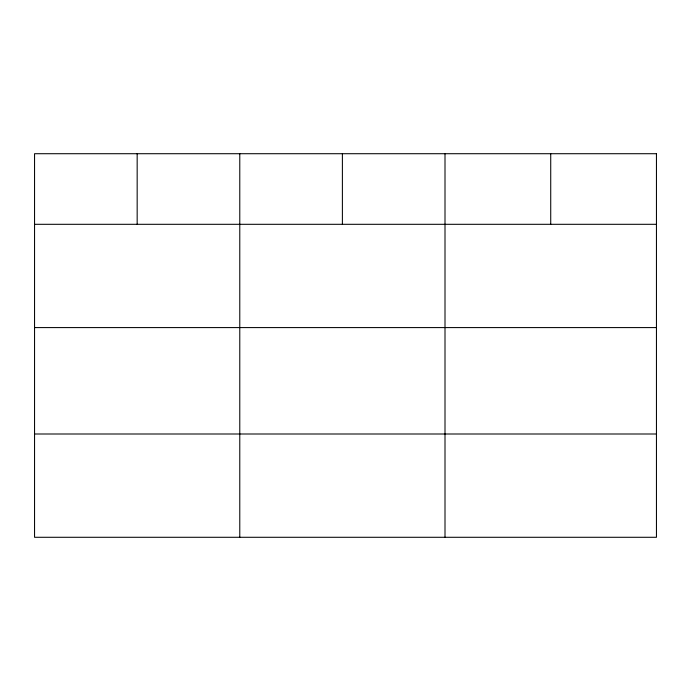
<?xml version="1.0" encoding="UTF-8"?>
<svg xmlns="http://www.w3.org/2000/svg" width="691" height="691" viewBox="0 0 691 691"><rect width="100%" height="100%" fill="white"/><g stroke="black" fill="none" stroke-linecap="round" stroke-linejoin="round"><path stroke-width="1.04" d="M34.55 224.307L656.45 224.307M34.55 327.586L656.45 327.586M34.55 434L656.45 434M550.727 153.713L550.727 224.307M445.004 153.713L445.004 537.287M342.39 153.713L342.39 224.307M239.777 153.713L239.777 537.287M137.163 153.713L137.163 224.307M656.45 153.713L34.55 153.713L34.55 537.287L656.45 537.287L656.45 153.713"/></g></svg>
